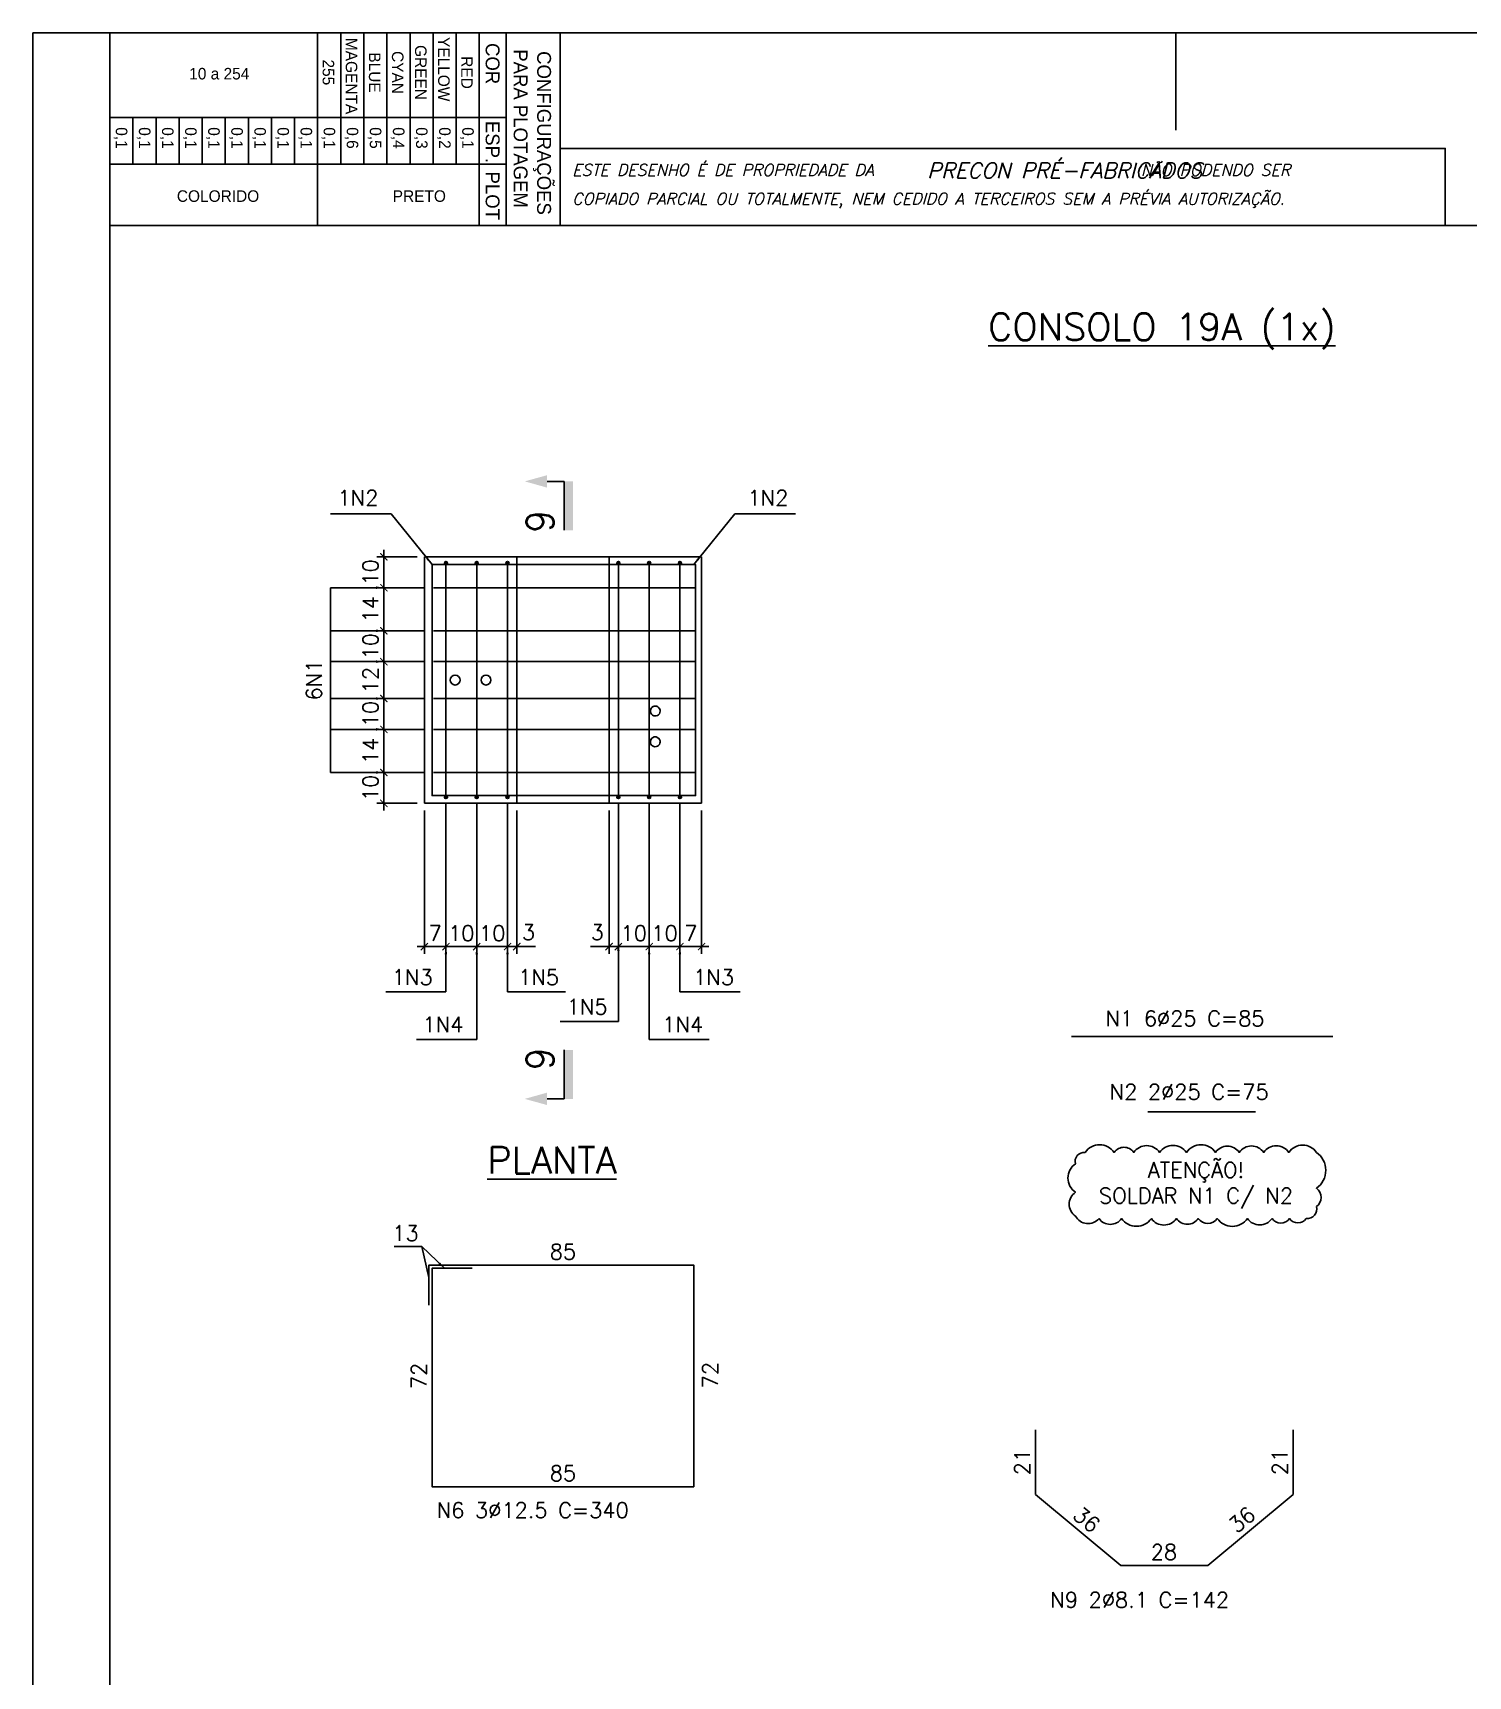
# Model space of a CAD drawing. Header units: centimetres. Extents: x 1658 to 27871, y 8240 to 11444.
# Drawn here: x 20287 to 21685, y 9789 to 11390 of the extents above; entities that cross this region are included whole.
import ezdxf
from ezdxf.enums import TextEntityAlignment as Align

# ---------------------------------------------------------------- set-up
doc = ezdxf.new("R2010")
doc.units = ezdxf.units.CM
doc.header["$LTSCALE"] = 50
doc.header["$MEASUREMENT"] = 0
doc.header["$PDMODE"] = 67
doc.linetypes.add('DASHED', pattern=[0.75, 0.5, -0.25])
doc.linetypes.add('HIDDEN', pattern=[0.375, 0.25, -0.125])
doc.layers.add('10 TRACEJADO', color=1, linetype='DASHED', lineweight=13)
for name, color, linetype in [('FORMATO-PRECON', 2, 'Continuous'), ('HACHURAS-PRECON', 1, 'Continuous'), ('IND- CORTE-PRECON', 4, 'Continuous'), ('LINHA-01-PRECON', 1, 'Continuous'), ('LINHA-02-PRECON', 2, 'Continuous'), ('LINHA-03-PRECON', 3, 'Continuous'), ('LINHA-04-PRECON', 4, 'Continuous'), ('TEXTO-35-PRECON', 5, 'Continuous'), ('X1', 2, 'Continuous')]:
    doc.layers.add(name, color=color, linetype=linetype)
doc.styles.add('PRECON-ROMANS', font='romans.shx')
doc.styles.add('R060', font='ACENT.shx', dxfattribs={"height": 75})
doc.styles.add('ROMANS', font='ROMANS.SHX', dxfattribs={"oblique": 15, "height": 3})
doc.styles.get("Standard").update_dxf_attribs({"font": 'romans.shx'})
doc.dimstyles.new('ESC50-50', dxfattribs={"dimscale": 50, "dimtxt": 0.2, "dimasz": 0.15, "dimexe": 0.15, "dimexo": 0.15, "dimgap": 0.08, "dimtad": 1, "dimdec": 1, "dimzin": 12, "dimdsep": 46, "dimtxsty": 'Standard', "dimblk": 'ARCHTICK', "dimcen": 0.09, "dimdle": 0.15, "dimclrd": 256, "dimclre": 256, "dimclrt": 2, "dimazin": 3, "dimtfac": 1, "dimtdec": 1, "dimtmove": 1, "dimatfit": 2, "dimfxl": 0.15, "dimtolj": 1, "dimtzin": 0, "dimarcsym": 0})
doc.dimstyles.new('ESC75-25', dxfattribs={"dimscale": 0, "dimtxt": 15, "dimasz": 7, "dimexe": 7, "dimexo": 7, "dimgap": 5.5, "dimtad": 1, "dimdec": 1, "dimlfac": 0.333333, "dimdsep": 46, "dimtxsty": 'Standard', "dimblk": 'ARCHTICK', "dimcen": 0.1, "dimdle": 7, "dimclrd": 256, "dimclre": 256, "dimclrt": 2, "dimadec": 0, "dimazin": 0, "dimtfac": 1, "dimtdec": 1, "dimtix": 1, "dimtmove": 2, "dimatfit": 3, "dimfxl": 1, "dimarcsym": 0})
doc.dimstyles.new('ESC75-75', dxfattribs={"dimscale": 0, "dimtxt": 15, "dimasz": 7, "dimexe": 7, "dimexo": 7, "dimgap": 5.5, "dimtad": 1, "dimdec": 1, "dimdsep": 46, "dimtxsty": 'Standard', "dimblk": 'ARCHTICK', "dimcen": 0.1, "dimdle": 7, "dimclrd": 256, "dimclre": 256, "dimclrt": 2, "dimadec": 0, "dimazin": 0, "dimtfac": 1, "dimtdec": 1, "dimtix": 1, "dimtmove": 2, "dimatfit": 3, "dimfxl": 1, "dimarcsym": 0})

# ---------------------------------------------------------------- blocks, each defined once
blk = doc.blocks.new('A$C0AF02B9D')
at = {"layer": 'FORMATO-PRECON', "color": 1}
for p, q in [((0, 585), (250, 585)), ((0, 0), (0, 585)), ((250, 585), (250, 0)), ((0, 480), (250, 480)), ((0, 450), (170.7, 450)), ((0, 420), (170.7, 420)), ((0, 390), (170.7, 390)), ((0, 360), (170.7, 360)), ((0, 330), (170.7, 330)), ((0, 300), (170.7, 300)), ((110.1, 240), (170.7, 240)), ((110.1, 210), (170.7, 210)), ((110.1, 180), (170.7, 180)), ((110.1, 150), (170.7, 150)), ((110.1, 150), (170.7, 150)), ((110.1, 120), (170.7, 120)), ((110.1, 120), (170.7, 120)), ((110.1, 90), (170.7, 90)), ((110.1, 90), (170.7, 90)), ((110.1, 60), (170.7, 60)), ((110.1, 60), (170.7, 60)), ((110.1, 30), (170.7, 30)), ((110.1, 30), (170.7, 30)), ((0, 0), (250, 0)), ((110.1, 0), (170.7, 0)), ((110.1, 0), (170.7, 0)), ((110.1, 0), (170.7, 0))]:
    blk.add_line(p, q, dxfattribs=at)
at = {"layer": 'FORMATO-PRECON'}
for p, q in [((0, 515), (250, 515)), ((110.1, 0), (110.1, 515)), ((170.7, 0), (170.7, 515)), ((0, 270), (250, 270))]:
    blk.add_line(p, q, dxfattribs=at)
at = {"layer": 'FORMATO-PRECON', "style": 'R060'}
for s, p in [('CONFIGURAÇÕES ', (133.4, 563.9)), ('PARA PLOTAGEM', (124.3, 533.7)), ('COR', (40, 497.3)), ('ESP.', (141.8, 497.3)), ('PLOT', (211.6, 497.3))]:
    blk.add_text(s, height=18, dxfattribs=at).set_placement(p, align=Align.MIDDLE)
at = {"layer": 'FORMATO-PRECON', "color": 1, "style": 'R060'}
for s, p in [('RED', (51.5, 464)), ('0,1', (136.5, 464)), ('YELLOW', (47.2, 434)), ('0,2', (136.5, 434)), ('GREEN', (51.5, 404)), ('0,3', (136.5, 404)), ('CYAN', (51.5, 374)), ('0,4', (136.5, 374)), ('BLUE', (51.5, 344)), ('0,5', (136.5, 344)), ('MAGENTA', (56.1, 314)), ('0,6', (136.5, 314)), ('255', (51.3, 284)), ('0,1', (136.5, 284)), ('0,1', (136.5, 254)), ('0,1', (136.5, 224)), ('0,1', (136.5, 194)), ('0,1', (136.5, 164)), ('0,1', (136.5, 134)), ('0,1', (136.5, 104)), ('0,1', (136.5, 74)), ('0,1', (136.5, 44)), ('0,1', (136.5, 14))]:
    blk.add_text(s, height=15, dxfattribs=at).set_placement(p, align=Align.MIDDLE)
for s, p in [('PRETO', (212, 402.1)), ('COLORIDO', (212, 140.6)), ('10 a 254', (53, 142.2))]:
    blk.add_text(s, height=15, rotation=90, dxfattribs=at).set_placement(p, align=Align.MIDDLE)
blk = doc.blocks.new('A$C432D58B7')
at = {"layer": 'LINHA-01-PRECON'}
blk.add_blockref('A$C0AF02B9D', (0, 0), dxfattribs=at)
blk = doc.blocks.new('A$C550964AD')
at = {"layer": 'LINHA-01-PRECON'}
blk.add_blockref('A$C432D58B7', (0, 0), dxfattribs=at)
blk = doc.blocks.new('A$C2E607E54')
at = {"layer": 'FORMATO-PRECON', "color": 6}
blk.add_line((1835, 4050), (685, 4050), dxfattribs=at)
at = {"layer": 'FORMATO-PRECON'}
for points in [[(0, 4200), (2970, 4200), (2970, 0), (0, 0)], [(685, 3950), (1835, 3950), (1835, 4050), (685, 4050)]]:
    blk.add_lwpolyline(points, close=True, dxfattribs=at)
blk.add_lwpolyline([(1485, 4200), (1485, 4073.6)], dxfattribs=at)
at = {"layer": 'FORMATO-PRECON', "color": 6}
blk.add_lwpolyline([(100, 3950), (2870, 3950), (2870, 100), (100, 100)], close=True, dxfattribs=at)
at = {"layer": 'TEXTO-35-PRECON', "rotation": 270}
blk.add_blockref('A$C550964AD', (100, 4200), dxfattribs=at)
at = {"layer": 'FORMATO-PRECON', "style": 'ROMANS', "oblique": 15}
for s, p in [('ESTE DESENHO É DE PROPRIEDADE DA                            NÃO PODENDO SER', (700.8, 4014.4)), ('COPIADO PARCIAL OU TOTALMENTE, NEM CEDIDO A TERCEIROS SEM A PRÉVIA AUTORIZAÇÃO.', (700.8, 3977))]:
    blk.add_text(s, height=15, dxfattribs=at).set_placement(p)
at = {"layer": 'FORMATO-PRECON', "color": 3, "style": 'ROMANS', "oblique": 15}
blk.add_text('PRECON PRÉ-FABRICADOS', height=20, dxfattribs=at).set_placement((1162, 4011.3))
blk = doc.blocks.new('_ArchTick')
at = {"color": 0, "linetype": 'ByBlock', "const_width": 0.15}
blk.add_lwpolyline([(-0.5, -0.5), (0.5, 0.5)], dxfattribs=at)
blk = doc.blocks.new('*D642')
at = {"layer": 'Defpoints', "color": 0, "transparency": 16777216}
for p in [(20668.4, 10879.1), (20628.9, 10849.1), (20675.9, 10849.1)]:
    blk.add_point(p, dxfattribs=at)
at = {"layer": 'LINHA-01-PRECON', "lineweight": -2, "transparency": 16777216}
for p, q in [((20628.9, 10879.1), (20628.9, 10886.1)), ((20661.4, 10879.1), (20621.9, 10879.1)), ((20628.9, 10879.1), (20628.9, 10849.1)), ((20668.9, 10849.1), (20621.9, 10849.1)), ((20628.9, 10849.1), (20628.9, 10842.1))]:
    blk.add_line(p, q, dxfattribs=at)
at = {"layer": 'LINHA-01-PRECON', "lineweight": -2, "transparency": 16777216, "xscale": 7, "yscale": 7, "zscale": 7}
for p, rotation in [((20628.9, 10879.1), 270), ((20628.9, 10849.1), 90)]:
    blk.add_blockref('_ArchTick', p, dxfattribs=dict(at, rotation=rotation))
at = {"layer": 'LINHA-01-PRECON', "color": 2, "transparency": 16777216, "insert": (20615.9, 10864.1), "char_height": 15, "attachment_point": 5, "rotation": 90}
blk.add_mtext('10', dxfattribs=at)
blk = doc.blocks.new('*D643')
at = {"layer": 'Defpoints', "color": 0, "transparency": 16777216}
for p in [(20675.9, 10849.1), (20628.9, 10807.1), (20675.9, 10807.1)]:
    blk.add_point(p, dxfattribs=at)
at = {"layer": 'LINHA-01-PRECON', "lineweight": -2, "transparency": 16777216}
for p, q in [((20628.9, 10856.1), (20628.9, 10800.1)), ((20668.9, 10849.1), (20621.9, 10849.1)), ((20668.9, 10807.1), (20621.9, 10807.1))]:
    blk.add_line(p, q, dxfattribs=at)
at = {"layer": 'LINHA-01-PRECON', "lineweight": -2, "transparency": 16777216, "xscale": 7, "yscale": 7, "zscale": 7}
for p, rotation in [((20628.9, 10849.1), 90), ((20628.9, 10807.1), 270)]:
    blk.add_blockref('_ArchTick', p, dxfattribs=dict(at, rotation=rotation))
at = {"layer": 'LINHA-01-PRECON', "color": 2, "transparency": 16777216, "insert": (20615.9, 10828.1), "char_height": 15, "attachment_point": 5, "rotation": 90}
blk.add_mtext('14', dxfattribs=at)
blk = doc.blocks.new('*D644')
at = {"layer": 'Defpoints', "color": 0, "transparency": 16777216}
for p in [(20675.9, 10807.1), (20628.9, 10777.1), (20675.9, 10777.1)]:
    blk.add_point(p, dxfattribs=at)
at = {"layer": 'LINHA-01-PRECON', "lineweight": -2, "transparency": 16777216}
for p, q in [((20668.9, 10807.1), (20621.9, 10807.1)), ((20628.9, 10807.1), (20628.9, 10814.1)), ((20628.9, 10807.1), (20628.9, 10777.1)), ((20668.9, 10777.1), (20621.9, 10777.1)), ((20628.9, 10777.1), (20628.9, 10770.1))]:
    blk.add_line(p, q, dxfattribs=at)
at = {"layer": 'LINHA-01-PRECON', "lineweight": -2, "transparency": 16777216, "xscale": 7, "yscale": 7, "zscale": 7}
for p, rotation in [((20628.9, 10807.1), 270), ((20628.9, 10777.1), 90)]:
    blk.add_blockref('_ArchTick', p, dxfattribs=dict(at, rotation=rotation))
at = {"layer": 'LINHA-01-PRECON', "color": 2, "transparency": 16777216, "insert": (20615.9, 10792.1), "char_height": 15, "attachment_point": 5, "rotation": 90}
blk.add_mtext('10', dxfattribs=at)
blk = doc.blocks.new('*D645')
at = {"layer": 'Defpoints', "color": 0, "transparency": 16777216}
for p in [(20675.9, 10777.1), (20628.9, 10741.1), (20675.9, 10741.1)]:
    blk.add_point(p, dxfattribs=at)
at = {"layer": 'LINHA-01-PRECON', "lineweight": -2, "transparency": 16777216}
for p, q in [((20668.9, 10777.1), (20621.9, 10777.1)), ((20628.9, 10784.1), (20628.9, 10734.1)), ((20668.9, 10741.1), (20621.9, 10741.1))]:
    blk.add_line(p, q, dxfattribs=at)
at = {"layer": 'LINHA-01-PRECON', "lineweight": -2, "transparency": 16777216, "xscale": 7, "yscale": 7, "zscale": 7}
for p, rotation in [((20628.9, 10777.1), 90), ((20628.9, 10741.1), 270)]:
    blk.add_blockref('_ArchTick', p, dxfattribs=dict(at, rotation=rotation))
at = {"layer": 'LINHA-01-PRECON', "color": 2, "transparency": 16777216, "insert": (20615.9, 10759.1), "char_height": 15, "attachment_point": 5, "rotation": 90}
blk.add_mtext('12', dxfattribs=at)
blk = doc.blocks.new('*D646')
at = {"layer": 'Defpoints', "color": 0, "transparency": 16777216}
for p in [(20675.9, 10711.1), (20628.9, 10669.1), (20675.9, 10669.1)]:
    blk.add_point(p, dxfattribs=at)
at = {"layer": 'LINHA-01-PRECON', "lineweight": -2, "transparency": 16777216}
for p, q in [((20668.9, 10711.1), (20621.9, 10711.1)), ((20628.9, 10718.1), (20628.9, 10662.1)), ((20668.9, 10669.1), (20621.9, 10669.1))]:
    blk.add_line(p, q, dxfattribs=at)
at = {"layer": 'LINHA-01-PRECON', "lineweight": -2, "transparency": 16777216, "xscale": 7, "yscale": 7, "zscale": 7}
for p, rotation in [((20628.9, 10711.1), 90), ((20628.9, 10669.1), 270)]:
    blk.add_blockref('_ArchTick', p, dxfattribs=dict(at, rotation=rotation))
at = {"layer": 'LINHA-01-PRECON', "color": 2, "transparency": 16777216, "insert": (20615.9, 10690.1), "char_height": 15, "attachment_point": 5, "rotation": 90}
blk.add_mtext('14', dxfattribs=at)
blk = doc.blocks.new('*D647')
at = {"layer": 'Defpoints', "color": 0, "transparency": 16777216}
for p in [(20675.9, 10669.1), (20628.9, 10639.1), (20668.4, 10639.1)]:
    blk.add_point(p, dxfattribs=at)
at = {"layer": 'LINHA-01-PRECON', "lineweight": -2, "transparency": 16777216}
for p, q in [((20668.9, 10669.1), (20621.9, 10669.1)), ((20628.9, 10669.1), (20628.9, 10676.1)), ((20628.9, 10669.1), (20628.9, 10639.1)), ((20661.4, 10639.1), (20621.9, 10639.1)), ((20628.9, 10639.1), (20628.9, 10632.1))]:
    blk.add_line(p, q, dxfattribs=at)
at = {"layer": 'LINHA-01-PRECON', "lineweight": -2, "transparency": 16777216, "xscale": 7, "yscale": 7, "zscale": 7}
for p, rotation in [((20628.9, 10669.1), 270), ((20628.9, 10639.1), 90)]:
    blk.add_blockref('_ArchTick', p, dxfattribs=dict(at, rotation=rotation))
at = {"layer": 'LINHA-01-PRECON', "color": 2, "transparency": 16777216, "insert": (20615.9, 10654.1), "char_height": 15, "attachment_point": 5, "rotation": 90}
blk.add_mtext('10', dxfattribs=at)
blk = doc.blocks.new('*D648')
at = {"layer": 'Defpoints', "color": 0, "transparency": 16777216}
for p in [(20628.9, 10741.1), (20675.9, 10741.1), (20675.9, 10711.1)]:
    blk.add_point(p, dxfattribs=at)
at = {"layer": 'LINHA-01-PRECON', "lineweight": -2, "transparency": 16777216}
for p, q in [((20668.9, 10741.1), (20621.9, 10741.1)), ((20628.9, 10741.1), (20628.9, 10748.1)), ((20628.9, 10711.1), (20628.9, 10741.1)), ((20668.9, 10711.1), (20621.9, 10711.1)), ((20628.9, 10711.1), (20628.9, 10704.1))]:
    blk.add_line(p, q, dxfattribs=at)
at = {"layer": 'LINHA-01-PRECON', "lineweight": -2, "transparency": 16777216, "xscale": 7, "yscale": 7, "zscale": 7}
for p, rotation in [((20628.9, 10741.1), 270), ((20628.9, 10711.1), 90)]:
    blk.add_blockref('_ArchTick', p, dxfattribs=dict(at, rotation=rotation))
at = {"layer": 'LINHA-01-PRECON', "color": 2, "transparency": 16777216, "insert": (20615.9, 10726.1), "char_height": 15, "attachment_point": 5, "rotation": 90}
blk.add_mtext('10', dxfattribs=at)
blk = doc.blocks.new('*D649')
at = {"layer": 'Defpoints', "color": 0, "transparency": 16777216}
for p in [(20689.4, 10645.2), (20668.4, 10639.2), (20689.4, 10499.5)]:
    blk.add_point(p, dxfattribs=at)
at = {"layer": 'LINHA-01-PRECON', "lineweight": -2, "transparency": 16777216}
for p, q in [((20668.4, 10632.2), (20668.4, 10492.5)), ((20689.4, 10638.2), (20689.4, 10492.5)), ((20668.4, 10499.5), (20661.4, 10499.5)), ((20668.4, 10499.5), (20689.4, 10499.5)), ((20689.4, 10499.5), (20696.4, 10499.5))]:
    blk.add_line(p, q, dxfattribs=at)
at = {"layer": 'LINHA-01-PRECON', "lineweight": -2, "transparency": 16777216, "xscale": 7, "yscale": 7, "zscale": 7}
blk.add_blockref('_ArchTick', (20668.4, 10499.5), dxfattribs=at)
at = {"layer": 'LINHA-01-PRECON', "lineweight": -2, "transparency": 16777216, "xscale": 7, "yscale": 7, "zscale": 7, "rotation": 180}
blk.add_blockref('_ArchTick', (20689.4, 10499.5), dxfattribs=at)
at = {"layer": 'LINHA-01-PRECON', "color": 2, "transparency": 16777216, "insert": (20678.9, 10512.5), "char_height": 15, "attachment_point": 5}
blk.add_mtext('7', dxfattribs=at)
blk = doc.blocks.new('*D650')
at = {"layer": 'Defpoints', "color": 0, "transparency": 16777216}
for p in [(20689.4, 10645.2), (20719.4, 10645.2), (20719.4, 10499.5)]:
    blk.add_point(p, dxfattribs=at)
at = {"layer": 'LINHA-01-PRECON', "lineweight": -2, "transparency": 16777216}
for p, q in [((20689.4, 10638.2), (20689.4, 10492.5)), ((20719.4, 10638.2), (20719.4, 10492.5)), ((20689.4, 10499.5), (20682.4, 10499.5)), ((20689.4, 10499.5), (20719.4, 10499.5)), ((20719.4, 10499.5), (20726.4, 10499.5))]:
    blk.add_line(p, q, dxfattribs=at)
at = {"layer": 'LINHA-01-PRECON', "lineweight": -2, "transparency": 16777216, "xscale": 7, "yscale": 7, "zscale": 7}
blk.add_blockref('_ArchTick', (20689.4, 10499.5), dxfattribs=at)
at = {"layer": 'LINHA-01-PRECON', "lineweight": -2, "transparency": 16777216, "xscale": 7, "yscale": 7, "zscale": 7, "rotation": 180}
blk.add_blockref('_ArchTick', (20719.4, 10499.5), dxfattribs=at)
at = {"layer": 'LINHA-01-PRECON', "color": 2, "transparency": 16777216, "insert": (20704.4, 10512.5), "char_height": 15, "attachment_point": 5}
blk.add_mtext('10', dxfattribs=at)
blk = doc.blocks.new('*D651')
at = {"layer": 'Defpoints', "color": 0, "transparency": 16777216}
for p in [(20719.4, 10645.2), (20749.4, 10645.2), (20749.4, 10499.5)]:
    blk.add_point(p, dxfattribs=at)
at = {"layer": 'LINHA-01-PRECON', "lineweight": -2, "transparency": 16777216}
for p, q in [((20719.4, 10638.2), (20719.4, 10492.5)), ((20749.4, 10638.2), (20749.4, 10492.5)), ((20719.4, 10499.5), (20712.4, 10499.5)), ((20719.4, 10499.5), (20749.4, 10499.5)), ((20749.4, 10499.5), (20756.4, 10499.5))]:
    blk.add_line(p, q, dxfattribs=at)
at = {"layer": 'LINHA-01-PRECON', "lineweight": -2, "transparency": 16777216, "xscale": 7, "yscale": 7, "zscale": 7}
blk.add_blockref('_ArchTick', (20719.4, 10499.5), dxfattribs=at)
at = {"layer": 'LINHA-01-PRECON', "lineweight": -2, "transparency": 16777216, "xscale": 7, "yscale": 7, "zscale": 7, "rotation": 180}
blk.add_blockref('_ArchTick', (20749.4, 10499.5), dxfattribs=at)
at = {"layer": 'LINHA-01-PRECON', "color": 2, "transparency": 16777216, "insert": (20734.4, 10512.5), "char_height": 15, "attachment_point": 5}
blk.add_mtext('10', dxfattribs=at)
blk = doc.blocks.new('*D652')
at = {"layer": 'Defpoints', "color": 0, "transparency": 16777216}
for p in [(20749.4, 10645.2), (20758.4, 10639.1), (20758.4, 10499.5)]:
    blk.add_point(p, dxfattribs=at)
at = {"layer": 'LINHA-01-PRECON', "lineweight": -2, "transparency": 16777216}
for p, q in [((20749.4, 10638.2), (20749.4, 10492.5)), ((20758.4, 10632.1), (20758.4, 10492.5)), ((20749.4, 10499.5), (20742.4, 10499.5)), ((20749.4, 10499.5), (20758.4, 10499.5)), ((20758.4, 10499.5), (20765.4, 10499.5))]:
    blk.add_line(p, q, dxfattribs=at)
at = {"layer": 'LINHA-01-PRECON', "lineweight": -2, "transparency": 16777216, "xscale": 7, "yscale": 7, "zscale": 7}
blk.add_blockref('_ArchTick', (20749.4, 10499.5), dxfattribs=at)
at = {"layer": 'LINHA-01-PRECON', "lineweight": -2, "transparency": 16777216, "xscale": 7, "yscale": 7, "zscale": 7, "rotation": 180}
blk.add_blockref('_ArchTick', (20758.4, 10499.5), dxfattribs=at)
at = {"layer": 'LINHA-01-PRECON', "color": 2, "transparency": 16777216, "insert": (20769.9, 10513.5), "char_height": 15, "attachment_point": 5}
blk.add_mtext('3', dxfattribs=at)
blk = doc.blocks.new('*D653')
at = {"layer": 'Defpoints', "color": 0, "transparency": 16777216}
for p in [(20917.4, 10645.2), (20938.4, 10639.2), (20917.4, 10499.5)]:
    blk.add_point(p, dxfattribs=at)
at = {"layer": 'LINHA-01-PRECON', "lineweight": -2, "transparency": 16777216}
for p, q in [((20917.4, 10638.2), (20917.4, 10492.5)), ((20938.4, 10632.2), (20938.4, 10492.5)), ((20917.4, 10499.5), (20910.4, 10499.5)), ((20938.4, 10499.5), (20917.4, 10499.5)), ((20938.4, 10499.5), (20945.4, 10499.5))]:
    blk.add_line(p, q, dxfattribs=at)
at = {"layer": 'LINHA-01-PRECON', "lineweight": -2, "transparency": 16777216, "xscale": 7, "yscale": 7, "zscale": 7}
blk.add_blockref('_ArchTick', (20917.4, 10499.5), dxfattribs=at)
at = {"layer": 'LINHA-01-PRECON', "lineweight": -2, "transparency": 16777216, "xscale": 7, "yscale": 7, "zscale": 7, "rotation": 180}
blk.add_blockref('_ArchTick', (20938.4, 10499.5), dxfattribs=at)
at = {"layer": 'LINHA-01-PRECON', "color": 2, "transparency": 16777216, "insert": (20927.9, 10512.5), "char_height": 15, "attachment_point": 5}
blk.add_mtext('7', dxfattribs=at)
blk = doc.blocks.new('*D654')
at = {"layer": 'Defpoints', "color": 0, "transparency": 16777216}
for p in [(20887.4, 10645.2), (20917.4, 10645.2), (20887.4, 10499.5)]:
    blk.add_point(p, dxfattribs=at)
at = {"layer": 'LINHA-01-PRECON', "lineweight": -2, "transparency": 16777216}
for p, q in [((20887.4, 10638.2), (20887.4, 10492.5)), ((20917.4, 10638.2), (20917.4, 10492.5)), ((20887.4, 10499.5), (20880.4, 10499.5)), ((20917.4, 10499.5), (20887.4, 10499.5)), ((20917.4, 10499.5), (20924.4, 10499.5))]:
    blk.add_line(p, q, dxfattribs=at)
at = {"layer": 'LINHA-01-PRECON', "lineweight": -2, "transparency": 16777216, "xscale": 7, "yscale": 7, "zscale": 7}
blk.add_blockref('_ArchTick', (20887.4, 10499.5), dxfattribs=at)
at = {"layer": 'LINHA-01-PRECON', "lineweight": -2, "transparency": 16777216, "xscale": 7, "yscale": 7, "zscale": 7, "rotation": 180}
blk.add_blockref('_ArchTick', (20917.4, 10499.5), dxfattribs=at)
at = {"layer": 'LINHA-01-PRECON', "color": 2, "transparency": 16777216, "insert": (20902.4, 10512.5), "char_height": 15, "attachment_point": 5}
blk.add_mtext('10', dxfattribs=at)
blk = doc.blocks.new('*D655')
at = {"layer": 'Defpoints', "color": 0, "transparency": 16777216}
for p in [(20857.4, 10645.2), (20887.4, 10645.2), (20857.4, 10499.5)]:
    blk.add_point(p, dxfattribs=at)
at = {"layer": 'LINHA-01-PRECON', "lineweight": -2, "transparency": 16777216}
for p, q in [((20857.4, 10638.2), (20857.4, 10492.5)), ((20887.4, 10638.2), (20887.4, 10492.5)), ((20857.4, 10499.5), (20850.4, 10499.5)), ((20887.4, 10499.5), (20857.4, 10499.5)), ((20887.4, 10499.5), (20894.4, 10499.5))]:
    blk.add_line(p, q, dxfattribs=at)
at = {"layer": 'LINHA-01-PRECON', "lineweight": -2, "transparency": 16777216, "xscale": 7, "yscale": 7, "zscale": 7}
blk.add_blockref('_ArchTick', (20857.4, 10499.5), dxfattribs=at)
at = {"layer": 'LINHA-01-PRECON', "lineweight": -2, "transparency": 16777216, "xscale": 7, "yscale": 7, "zscale": 7, "rotation": 180}
blk.add_blockref('_ArchTick', (20887.4, 10499.5), dxfattribs=at)
at = {"layer": 'LINHA-01-PRECON', "color": 2, "transparency": 16777216, "insert": (20872.4, 10512.5), "char_height": 15, "attachment_point": 5}
blk.add_mtext('10', dxfattribs=at)
blk = doc.blocks.new('*D656')
at = {"layer": 'Defpoints', "color": 0, "transparency": 16777216}
for p in [(20857.4, 10645.2), (20848.4, 10639.1), (20848.4, 10499.5)]:
    blk.add_point(p, dxfattribs=at)
at = {"layer": 'LINHA-01-PRECON', "lineweight": -2, "transparency": 16777216}
for p, q in [((20848.4, 10632.1), (20848.4, 10492.5)), ((20857.4, 10638.2), (20857.4, 10492.5)), ((20848.4, 10499.5), (20841.4, 10499.5)), ((20857.4, 10499.5), (20848.4, 10499.5)), ((20857.4, 10499.5), (20864.4, 10499.5))]:
    blk.add_line(p, q, dxfattribs=at)
at = {"layer": 'LINHA-01-PRECON', "lineweight": -2, "transparency": 16777216, "xscale": 7, "yscale": 7, "zscale": 7}
blk.add_blockref('_ArchTick', (20848.4, 10499.5), dxfattribs=at)
at = {"layer": 'LINHA-01-PRECON', "lineweight": -2, "transparency": 16777216, "xscale": 7, "yscale": 7, "zscale": 7, "rotation": 180}
blk.add_blockref('_ArchTick', (20857.4, 10499.5), dxfattribs=at)
at = {"layer": 'LINHA-01-PRECON', "color": 2, "transparency": 16777216, "insert": (20836.9, 10513.5), "char_height": 15, "attachment_point": 5}
blk.add_mtext('3', dxfattribs=at)
blk = doc.blocks.new('*D670')
at = {"layer": 'Defpoints', "color": 0, "transparency": 16777216}
for p in [(20675.9, 9973.4), (20930.9, 9973.4), (20930.9, 9973.4)]:
    blk.add_point(p, dxfattribs=at)
at = {"layer": 'LINHA-01-PRECON', "color": 2, "transparency": 16777216, "insert": (20803.4, 9986.4), "char_height": 15, "attachment_point": 5}
blk.add_mtext('85', dxfattribs=at)
blk = doc.blocks.new('*D671')
at = {"layer": 'Defpoints', "color": 0, "transparency": 16777216}
for p in [(20930.9, 10189.3), (20930.9, 10189.3), (20930.9, 9973.4)]:
    blk.add_point(p, dxfattribs=at)
at = {"layer": 'LINHA-04-PRECON', "color": 2, "transparency": 16777216, "insert": (20946.8, 10082), "char_height": 15, "attachment_point": 5, "rotation": 90}
blk.add_mtext('72', dxfattribs=at)
blk = doc.blocks.new('*D672')
at = {"layer": 'Defpoints', "color": 0, "transparency": 16777216}
for p in [(20675.9, 10189.3), (20675.9, 10189.3), (20930.9, 10189.3)]:
    blk.add_point(p, dxfattribs=at)
at = {"layer": 'LINHA-04-PRECON', "color": 2, "transparency": 16777216, "insert": (20803.4, 10202.3), "char_height": 15, "attachment_point": 5}
blk.add_mtext('85', dxfattribs=at)
blk = doc.blocks.new('*D673')
at = {"layer": 'Defpoints', "color": 0, "transparency": 16777216}
for p in [(20675.9, 10189.3), (20675.9, 10189.3), (20675.9, 9973.4)]:
    blk.add_point(p, dxfattribs=at)
at = {"layer": 'LINHA-01-PRECON', "color": 2, "transparency": 16777216, "insert": (20662.9, 10081.3), "char_height": 15, "attachment_point": 5, "rotation": 90}
blk.add_mtext('72', dxfattribs=at)
blk = doc.blocks.new('*D694')
at = {"layer": 'Defpoints', "color": 0, "transparency": 16777216}
for p in [(21263.9, 10029), (21263.9, 9965.9), (21263.9, 9965.9)]:
    blk.add_point(p, dxfattribs=at)
at = {"layer": 'LINHA-01-PRECON', "color": 2, "transparency": 16777216, "insert": (21250.9, 9997.4), "char_height": 15, "attachment_point": 5, "rotation": 90}
blk.add_mtext('21', dxfattribs=at)
blk = doc.blocks.new('*D695')
at = {"layer": 'Defpoints', "color": 0, "transparency": 16777216}
for p in [(21263.9, 9965.9), (21346.9, 9896.8), (21346.9, 9896.8)]:
    blk.add_point(p, dxfattribs=at)
at = {"layer": 'LINHA-01-PRECON', "color": 2, "transparency": 16777216, "insert": (21313.7, 9941.3), "char_height": 15, "attachment_point": 5, "rotation": 320.2182}
blk.add_mtext('36', dxfattribs=at)
blk = doc.blocks.new('*D696')
at = {"layer": 'Defpoints', "color": 0, "transparency": 16777216}
for p in [(21346.9, 9896.8), (21346.9, 9896.8), (21431, 9896.8)]:
    blk.add_point(p, dxfattribs=at)
at = {"layer": 'LINHA-01-PRECON', "color": 2, "transparency": 16777216, "insert": (21389, 9909.8), "char_height": 15, "attachment_point": 5}
blk.add_mtext('28', dxfattribs=at)
blk = doc.blocks.new('*D697')
at = {"layer": 'Defpoints', "color": 0, "transparency": 16777216}
for p in [(21514.8, 10029), (21514.8, 9965.9), (21514.8, 9965.9)]:
    blk.add_point(p, dxfattribs=at)
at = {"layer": 'LINHA-01-PRECON', "color": 2, "transparency": 16777216, "insert": (21501.8, 9997.4), "char_height": 15, "attachment_point": 5, "rotation": 90}
blk.add_mtext('21', dxfattribs=at)
blk = doc.blocks.new('*D698')
at = {"layer": 'Defpoints', "color": 0, "transparency": 16777216}
for p in [(21514.8, 9965.9), (21431.8, 9896.8), (21431.8, 9896.8)]:
    blk.add_point(p, dxfattribs=at)
at = {"layer": 'LINHA-01-PRECON', "color": 2, "transparency": 16777216, "insert": (21465, 9941.3), "char_height": 15, "attachment_point": 5, "rotation": 39.7818}
blk.add_mtext('36', dxfattribs=at)
blk = doc.blocks.new('IND-CORTE-')
at = {"layer": 'IND- CORTE-PRECON', "color": 1}
for p, q in [((-11.2, 63.5), (-33.6, 63.5)), ((-11.2, 0), (-11.2, 63.5))]:
    blk.add_line(p, q, dxfattribs=at)
for points in [[(-33.6, 71.5), (-62.5, 63.5), (-33.6, 55.4)], [(0, 0), (-11.2, 0), (0, 63.5), (-11.2, 63.5)]]:
    blk.add_solid(points, dxfattribs=at)
at = {"layer": 'IND- CORTE-PRECON', "linetype": 'Continuous', "style": 'ROMANS', "flags": 8}
blk.add_attdef('B', (-57.7, 9.1), '', height=35, dxfattribs=at)

msp = doc.modelspace()

# ---------------------------------------------------------------- hatches: boundary and pattern name
at = {"layer": 'LINHA-01-PRECON', "linetype": 'Continuous'}
h = msp.add_hatch(color=256, dxfattribs=at)
h.dxf.hatch_style = 1
edge = h.paths.add_edge_path()
edge.add_arc((20689.37, 10873.16), 1.5, 0, 360)
h = msp.add_hatch(color=256, dxfattribs=at)
h.dxf.hatch_style = 1
edge = h.paths.add_edge_path()
edge.add_arc((20689.37, 10873.16), 1.5, 0, 360)
h = msp.add_hatch(color=256, dxfattribs=at)
h.dxf.hatch_style = 1
edge = h.paths.add_edge_path()
edge.add_arc((20719.37, 10873.16), 1.5, 0, 360)
h = msp.add_hatch(color=256, dxfattribs=at)
h.dxf.hatch_style = 1
edge = h.paths.add_edge_path()
edge.add_arc((20719.37, 10873.16), 1.5, 0, 360)
h = msp.add_hatch(color=256, dxfattribs=at)
h.dxf.hatch_style = 1
edge = h.paths.add_edge_path()
edge.add_arc((20749.37, 10873.16), 1.5, 0, 360)
h = msp.add_hatch(color=256, dxfattribs=at)
h.dxf.hatch_style = 1
edge = h.paths.add_edge_path()
edge.add_arc((20749.37, 10873.16), 1.5, 0, 360)
h = msp.add_hatch(color=256, dxfattribs=at)
h.dxf.hatch_style = 1
edge = h.paths.add_edge_path()
edge.add_arc((20857.37, 10873.16), 1.5, -180, 180, ccw=False)
h = msp.add_hatch(color=256, dxfattribs=at)
h.dxf.hatch_style = 1
edge = h.paths.add_edge_path()
edge.add_arc((20857.37, 10873.16), 1.5, -180, 180, ccw=False)
h = msp.add_hatch(color=256, dxfattribs=at)
h.dxf.hatch_style = 1
edge = h.paths.add_edge_path()
edge.add_arc((20887.37, 10873.16), 1.5, -180, 180, ccw=False)
h = msp.add_hatch(color=256, dxfattribs=at)
h.dxf.hatch_style = 1
edge = h.paths.add_edge_path()
edge.add_arc((20887.37, 10873.16), 1.5, -180, 180, ccw=False)
h = msp.add_hatch(color=256, dxfattribs=at)
h.dxf.hatch_style = 1
edge = h.paths.add_edge_path()
edge.add_arc((20917.37, 10873.16), 1.5, -180, 180, ccw=False)
h = msp.add_hatch(color=256, dxfattribs=at)
h.dxf.hatch_style = 1
edge = h.paths.add_edge_path()
edge.add_arc((20917.37, 10873.16), 1.5, -180, 180, ccw=False)
h = msp.add_hatch(color=256, dxfattribs=at)
h.dxf.hatch_style = 1
edge = h.paths.add_edge_path()
edge.add_arc((20689.37, 10645.16), 1.5, 0, 360)
h = msp.add_hatch(color=256, dxfattribs=at)
h.dxf.hatch_style = 1
edge = h.paths.add_edge_path()
edge.add_arc((20689.37, 10645.16), 1.5, 0, 360)
h = msp.add_hatch(color=256, dxfattribs=at)
h.dxf.hatch_style = 1
edge = h.paths.add_edge_path()
edge.add_arc((20719.37, 10645.16), 1.5, 0, 360)
h = msp.add_hatch(color=256, dxfattribs=at)
h.dxf.hatch_style = 1
edge = h.paths.add_edge_path()
edge.add_arc((20719.37, 10645.16), 1.5, 0, 360)
h = msp.add_hatch(color=256, dxfattribs=at)
h.dxf.hatch_style = 1
edge = h.paths.add_edge_path()
edge.add_arc((20749.37, 10645.16), 1.5, 0, 360)
h = msp.add_hatch(color=256, dxfattribs=at)
h.dxf.hatch_style = 1
edge = h.paths.add_edge_path()
edge.add_arc((20749.37, 10645.16), 1.5, 0, 360)
h = msp.add_hatch(color=256, dxfattribs=at)
h.dxf.hatch_style = 1
edge = h.paths.add_edge_path()
edge.add_arc((20857.37, 10645.16), 1.5, -180, 180, ccw=False)
h = msp.add_hatch(color=256, dxfattribs=at)
h.dxf.hatch_style = 1
edge = h.paths.add_edge_path()
edge.add_arc((20857.37, 10645.16), 1.5, -180, 180, ccw=False)
h = msp.add_hatch(color=256, dxfattribs=at)
h.dxf.hatch_style = 1
edge = h.paths.add_edge_path()
edge.add_arc((20887.37, 10645.16), 1.5, -180, 180, ccw=False)
h = msp.add_hatch(color=256, dxfattribs=at)
h.dxf.hatch_style = 1
edge = h.paths.add_edge_path()
edge.add_arc((20887.37, 10645.16), 1.5, -180, 180, ccw=False)
h = msp.add_hatch(color=256, dxfattribs=at)
h.dxf.hatch_style = 1
edge = h.paths.add_edge_path()
edge.add_arc((20917.37, 10645.16), 1.5, -180, 180, ccw=False)
h = msp.add_hatch(color=256, dxfattribs=at)
h.dxf.hatch_style = 1
edge = h.paths.add_edge_path()
edge.add_arc((20917.37, 10645.16), 1.5, -180, 180, ccw=False)

# ---------------------------------------------------------------- linework, layer by layer
at = {"layer": '10 TRACEJADO', "linetype": 'HIDDEN', "ltscale": 0.5}
for p, q in [((20758.37, 10879.12), (20758.37, 10879.14)), ((20848.37, 10879.12), (20848.37, 10879.12)), ((20848.37, 10879.12), (20848.37, 10879.12)), ((20848.37, 10879.12), (20848.37, 10879.12)), ((20848.37, 10639.12), (20848.37, 10639.12))]:
    msp.add_line(p, q, dxfattribs=at)
at = {"layer": 'LINHA-01-PRECON'}
for p, q in [((20758.37, 10499.51), (20776.55, 10499.51)), ((20848.37, 10499.51), (20830.2, 10499.51))]:
    msp.add_line(p, q, dxfattribs=at)
at = {"layer": 'LINHA-01-PRECON', "linetype": 'Continuous'}
msp.add_lwpolyline([(21537.61, 10299.08, 0.5205671), (21510.66, 10299.08, 0.5205671), (21486.22, 10299.08, 0.5205671), (21462.35, 10299.08, 0.5205671), (21439.31, 10299.08, 0.5205671), (21410.95, 10299.08, 0.5205671), (21384.75, 10299.08, 0.5205671), (21359.61, 10299.08, 0.5205671), (21340.49, 10299.08, 0.5205671), (21312.21, 10299.08, 0.5205671), (21302.71, 10287.89, 0.5205671), (21302.71, 10260.23, 0.5205671), (21302.71, 10236.98, 0.5205671), (21325.76, 10234.61, 0.5205671), (21347.65, 10234.61, 0.5205671), (21376.72, 10234.61, 0.5205671), (21401.22, 10234.61, 0.5205671), (21422.49, 10234.61, 0.5205671), (21440.99, 10234.61, 0.5205671), (21470.32, 10234.61, 0.5205671), (21494.34, 10234.61, 0.5205671), (21511.34, 10234.61, 0.5205671), (21527.72, 10234.61, 0.5205671), (21537.61, 10246.34, 0.5205671), (21537.61, 10264.09, 0.5205671)], format="xyb", close=True, dxfattribs=at)
for centre in [(20689.37, 10873.16), (20689.37, 10873.16), (20719.37, 10873.16), (20719.37, 10873.16), (20749.37, 10873.16), (20749.37, 10873.16), (20857.37, 10873.16), (20857.37, 10873.16), (20887.37, 10873.16), (20887.37, 10873.16), (20917.37, 10873.16), (20917.37, 10873.16), (20689.37, 10645.16), (20689.37, 10645.16), (20719.37, 10645.16), (20719.37, 10645.16), (20749.37, 10645.16), (20749.37, 10645.16), (20857.37, 10645.16), (20857.37, 10645.16), (20887.37, 10645.16), (20887.37, 10645.16), (20917.37, 10645.16), (20917.37, 10645.16)]:
    msp.add_circle(centre, 1.5, dxfattribs=at)
at = {"layer": 'LINHA-02-PRECON'}
for p, q in [((20668.37, 10879.14), (20758.37, 10879.14)), ((20668.37, 10639.14), (20668.37, 10879.14)), ((20848.37, 10879.12), (20938.37, 10879.12)), ((20938.37, 10639.12), (20938.37, 10879.12)), ((20668.37, 10639.14), (20758.37, 10639.14)), ((20848.37, 10639.12), (20938.37, 10639.12))]:
    msp.add_line(p, q, dxfattribs=at)
for centre in [(20698.37, 10759.14), (20728.37, 10759.14)]:
    msp.add_circle(centre, 4.8, dxfattribs=at)
for centre, start, end in [((20893.31, 10729.02), 11.89225, 191.98376), ((20893.31, 10729.01), 11.98376, 191.89225), ((20893.31, 10729.01), 191.89225, 11.98376), ((20893.31, 10699.02), 11.89225, 191.98376), ((20893.31, 10699.01), 11.98376, 191.89225), ((20893.31, 10699.01), 191.89225, 11.98376)]:
    msp.add_arc(centre, 4.8, start, end, dxfattribs=at)
at = {"layer": 'LINHA-03-PRECON'}
for p, q in [((20758.37, 10879.12), (20758.37, 10639.12)), ((20848.37, 10879.12), (20758.37, 10879.12)), ((20848.37, 10639.12), (20848.37, 10879.12)), ((20932.34, 10849.1), (20677.34, 10849.1)), ((20932.34, 10807.1), (20677.34, 10807.1)), ((20932.34, 10777.1), (20677.34, 10777.1)), ((20932.34, 10741.1), (20677.34, 10741.1)), ((20932.34, 10711.1), (20677.34, 10711.1)), ((20932.34, 10669.1), (20677.34, 10669.1)), ((20758.37, 10639.12), (20848.37, 10639.12))]:
    msp.add_line(p, q, dxfattribs=at)
at = {"layer": 'LINHA-04-PRECON'}
for p, q in [((20689.37, 10646.66), (20689.37, 10871.66)), ((20719.37, 10646.66), (20719.37, 10871.66)), ((20749.37, 10646.66), (20749.37, 10871.66)), ((20857.37, 10646.66), (20857.37, 10871.66)), ((20887.37, 10646.66), (20887.37, 10871.66)), ((20917.37, 10646.66), (20917.37, 10871.66)), ((21478.22, 10338.57), (21373.22, 10338.57)), ((21431.79, 9896.77), (21346.92, 9896.77))]:
    msp.add_line(p, q, dxfattribs=at)
msp.add_lwpolyline([(20675.87, 10871.68), (20932.67, 10871.68), (20932.67, 10646.66), (20675.87, 10646.66)], close=True, dxfattribs=at)
for points in [[(21553.43, 10411.95), (21298.78, 10411.95)], [(20672.87, 10150.26), (20672.87, 10189.26), (20930.87, 10189.26), (20930.87, 9973.37), (20675.87, 9973.37), (20675.87, 10186.26), (20714.87, 10186.26)]]:
    msp.add_lwpolyline(points, dxfattribs=at)
for points in [[(21263.93, 10028.95, 0), (21263.93, 9965.87, 0), (21346.92, 9896.77, 0)], [(21514.78, 10028.95, 0), (21514.78, 9965.87, 0), (21431.79, 9896.77, 0)]]:
    msp.add_polyline3d(points, dxfattribs=at)

# ---------------------------------------------------------------- block references
at = {"layer": 'HACHURAS-PRECON', "xscale": 0.7499999999999996, "yscale": 0.7499999999999996, "zscale": 0.7499999999999996}
msp.add_blockref('A$C2E607E54', (20286.88, 8239.61), dxfattribs=at)
at = {"layer": 'TEXTO-35-PRECON', "linetype": 'ByBlock'}
ref = msp.add_blockref('IND-CORTE-', (20813.08, 10905.08), dxfattribs=dict(at, xscale=0.75, yscale=0.75, zscale=0.75))
ref.add_attrib('B', '9', dxfattribs={"layer": 'IND- CORTE-PRECON', "color": 5, "linetype": 'Continuous', "height": 26.25, "rotation": 90, "style": 'ROMANS', "flags": 8}).set_placement((20794.17, 10913.75), align=Align.CENTER)
ref = msp.add_blockref('IND-CORTE-', (20813.08, 10398.8), dxfattribs=dict(at, xscale=-0.75, yscale=0.75, zscale=0.75, rotation=180))
ref.add_attrib('B', '9', dxfattribs={"layer": 'IND- CORTE-PRECON', "color": 5, "linetype": 'Continuous', "height": 26.25, "rotation": 90, "style": 'ROMANS', "flags": 8}).set_placement((20794.17, 10390.13), align=Align.CENTER)

# ---------------------------------------------------------------- texts
at = {"layer": 'LINHA-01-PRECON', "color": 4, "char_height": 26.25, "attachment_point": 5}
for s, insert in [('{\\LCONSOLO 19A (1x)}', (21386.93, 11098.86)), ('{\\LPLANTA}', (20792.63, 10291.49, -0.02))]:
    msp.add_mtext(s, dxfattribs=dict(at, insert=insert))
at = {"layer": 'LINHA-01-PRECON', "color": 2, "linetype": 'Continuous', "char_height": 15, "attachment_point": 5}
for s, insert in [('1N2', (20603.65, 10936.55)), ('1N2', (21003.1, 10936.55)), ('1N3', (20656.56, 10469.74)), ('1N5', (20779.74, 10469.74)), ('1N3', (20950.18, 10469.74)), ('1N5', (20827, 10440.96)), ('1N4', (20686.56, 10423.59)), ('1N4', (20920.18, 10423.59)), ('{\\C4;ATENÇÃO!}\\PSOLDAR N1 C/ N2', (21420.23, 10266.87)), ('13', (20649.93, 10220.35))]:
    msp.add_mtext(s, dxfattribs=dict(at, insert=insert))
at = {"layer": 'LINHA-01-PRECON', "color": 2, "linetype": 'Continuous', "insert": (20560.85, 10759.14), "char_height": 15, "attachment_point": 5, "rotation": 90}
msp.add_mtext('6N1', dxfattribs=at)
at = {"layer": 'X1', "style": 'PRECON-ROMANS'}
for s, p in [('N1 6%%C25 C=85', (21332.08, 10422.06)), ('N2 2%%C25 C=75', (21336.1, 10350.54)), ('N6 3%%C12.5 C=340', (20680.44, 9943)), ('N9 2%%C8.1 C=142', (21278.32, 9855.57))]:
    msp.add_text(s, height=15, dxfattribs=at).set_placement(p)

# ---------------------------------------------------------------- dimensions: what is measured, and where the dimension line sits
at = {"layer": 'LINHA-01-PRECON'}
for base, p1, p2, angle, picture, middle in [((20628.9, 10849.14), (20668.37, 10879.14), (20675.87, 10849.14), 90, '*D642', (20615.9, 10864.14)), ((20628.9, 10807.14), (20675.87, 10849.14), (20675.87, 10807.14), 90, '*D643', (20615.9, 10828.14)), ((20628.9, 10777.14), (20675.87, 10807.14), (20675.87, 10777.14), 90, '*D644', (20615.9, 10792.14)), ((20628.9, 10741.14), (20675.87, 10777.14), (20675.87, 10741.14), 90, '*D645', (20615.9, 10759.14)), ((20628.9, 10741.14), (20675.87, 10711.14), (20675.87, 10741.14), 90, '*D648', (20615.9, 10726.14)), ((20628.9, 10669.14), (20675.87, 10711.14), (20675.87, 10669.14), 90, '*D646', (20615.9, 10690.14)), ((20628.9, 10639.14), (20675.87, 10669.14), (20668.37, 10639.14), 90, '*D647', (20615.9, 10654.14)), ((20689.37, 10499.51), (20668.37, 10639.18), (20689.37, 10645.18), 180, '*D649', (20678.87, 10512.51)), ((20719.37, 10499.51), (20689.37, 10645.18), (20719.37, 10645.18), 180, '*D650', (20704.37, 10512.51)), ((20749.37, 10499.51), (20719.37, 10645.18), (20749.37, 10645.18), 180, '*D651', (20734.37, 10512.51))]:
    dim = msp.add_linear_dim(base=base, p1=p1, p2=p2, angle=angle, dimstyle='ESC75-25', override={"dimscale": 1}, dxfattribs=at)
    dim.commit()
    dim.dimension.update_dxf_attribs({"geometry": picture, "text_midpoint": middle})
dim = msp.add_linear_dim(base=(20758.37, 10499.51), p1=(20749.37, 10645.18), p2=(20758.37, 10639.14), angle=180, dimstyle='ESC75-25', override={"dimscale": 1}, dxfattribs=at)
dim.commit()
dim.dimension.update_dxf_attribs({"geometry": '*D652', "text_midpoint": (20769.86, 10513.49), "dimtype": 160})
dim = msp.add_linear_dim(base=(20848.37, 10499.51), p1=(20857.37, 10645.18), p2=(20848.37, 10639.12), dimstyle='ESC75-25', override={"dimscale": 1}, dxfattribs=at)
dim.commit()
dim.dimension.update_dxf_attribs({"geometry": '*D656', "text_midpoint": (20836.89, 10513.49), "dimtype": 160})
for base, p1, p2, picture, middle in [((20857.37, 10499.51), (20887.37, 10645.18), (20857.37, 10645.18), '*D655', (20872.37, 10512.51)), ((20887.37, 10499.51), (20917.37, 10645.18), (20887.37, 10645.18), '*D654', (20902.37, 10512.51)), ((20917.37, 10499.51), (20938.37, 10639.18), (20917.37, 10645.18), '*D653', (20927.87, 10512.51))]:
    dim = msp.add_linear_dim(base=base, p1=p1, p2=p2, dimstyle='ESC75-25', override={"dimscale": 1}, dxfattribs=at)
    dim.commit()
    dim.dimension.update_dxf_attribs({"geometry": picture, "text_midpoint": middle})
at = {"layer": 'LINHA-01-PRECON', "linetype": 'Continuous'}
dim = msp.add_linear_dim(base=(20675.87, 10189.26), p1=(20675.87, 9973.37), p2=(20675.87, 10189.26), angle=90, dimstyle='ESC75-25', override={"dimscale": 1, "dimse1": 1, "dimse2": 1, "dimsd1": 1, "dimsd2": 1}, dxfattribs=at)
dim.commit()
dim.dimension.update_dxf_attribs({"geometry": '*D673', "text_midpoint": (20662.87, 10081.31)})
for p1, p2, picture, middle in [((21263.93, 10028.95), (21263.93, 9965.87), '*D694', (21250.93, 9997.41)), ((21514.78, 10028.95), (21514.78, 9965.87), '*D697', (21501.78, 9997.41)), ((21263.93, 9965.87), (21346.92, 9896.77), '*D695', (21313.74, 9941.31)), ((21514.78, 9965.87), (21431.79, 9896.77), '*D698', (21464.97, 9941.31))]:
    dim = msp.add_aligned_dim(p1=p1, p2=p2, distance=0, dimstyle='ESC75-25', override={"dimscale": 1, "dimse1": 1, "dimse2": 1, "dimsd1": 1, "dimsd2": 1}, dxfattribs=at)
    dim.commit()
    dim.dimension.update_dxf_attribs({"geometry": picture, "text_midpoint": middle})
for base, p1, p2, picture, middle in [((20930.87, 9973.37), (20675.87, 9973.37), (20930.87, 9973.37), '*D670', (20803.37, 9986.37)), ((21346.92, 9896.77), (21430.99, 9896.77), (21346.92, 9896.77), '*D696', (21388.96, 9909.77))]:
    dim = msp.add_linear_dim(base=base, p1=p1, p2=p2, dimstyle='ESC75-25', override={"dimscale": 1, "dimse1": 1, "dimse2": 1, "dimsd1": 1, "dimsd2": 1}, dxfattribs=at)
    dim.commit()
    dim.dimension.update_dxf_attribs({"geometry": picture, "text_midpoint": middle})
at = {"layer": 'LINHA-04-PRECON'}
dim = msp.add_linear_dim(base=(20675.87, 10189.26), p1=(20930.87, 10189.26), p2=(20675.87, 10189.26), dimstyle='ESC75-25', override={"dimscale": 1, "dimse1": 1, "dimse2": 1, "dimsd1": 1, "dimsd2": 1}, dxfattribs=at)
dim.commit()
dim.dimension.update_dxf_attribs({"geometry": '*D672', "text_midpoint": (20803.37, 10202.26)})
dim = msp.add_linear_dim(base=(20930.87, 10189.26), p1=(20930.87, 9973.37), p2=(20930.87, 10189.26), angle=90, dimstyle='ESC75-25', override={"dimscale": 1, "dimse1": 1, "dimse2": 1, "dimsd1": 1, "dimsd2": 1}, dxfattribs=at)
dim.commit()
dim.dimension.update_dxf_attribs({"geometry": '*D671', "text_midpoint": (20946.83, 10082.03), "dimtype": 160})

# ---------------------------------------------------------------- leaders
at = {"layer": 'LINHA-01-PRECON', "linetype": 'Continuous'}
for points in [[(20675.87, 10871.68), (20635.95, 10921.06), (20576.75, 10921.06)], [(20930.87, 10871.68), (20970.8, 10921.06), (21030, 10921.06)], [(20672.87, 10177.26), (20665.83, 10207.27), (20638.78, 10207.27)], [(20687.87, 10186.26), (20665.83, 10207.27)]]:
    msp.add_leader(points, dimstyle='ESC75-75', override={"dimscale": 1, "dimtad": 0}, dxfattribs=at)
at = {"layer": 'LINHA-01-PRECON'}
for points in [[(20628.9, 10849.14), (20577.02, 10849.14), (20577.02, 10669.14)], [(20628.9, 10807.14), (20577.02, 10807.14)], [(20628.9, 10777.14), (20577.02, 10777.14)], [(20628.9, 10741.14), (20577.02, 10741.14)], [(20628.9, 10711.14), (20577.02, 10711.14)], [(20628.9, 10669.14), (20577.02, 10669.14)], [(20857.37, 10503.01), (20857.37, 10426.51), (20800.76, 10426.51)], [(20689.37, 10499.51), (20689.37, 10455.3), (20630.71, 10455.3)], [(20719.37, 10499.51), (20719.37, 10409.14), (20660.71, 10409.14)], [(20749.37, 10499.51), (20749.37, 10455.3), (20805.99, 10455.3)], [(20887.37, 10499.51), (20887.37, 10409.14), (20946.03, 10409.14)], [(20917.37, 10499.51), (20917.37, 10455.3), (20976.03, 10455.3)]]:
    msp.add_leader(points, dimstyle='ESC50-50', override={"dimgap": 0.08, "dimtad": 1}, dxfattribs=at)

doc.saveas('drawing.dxf')
